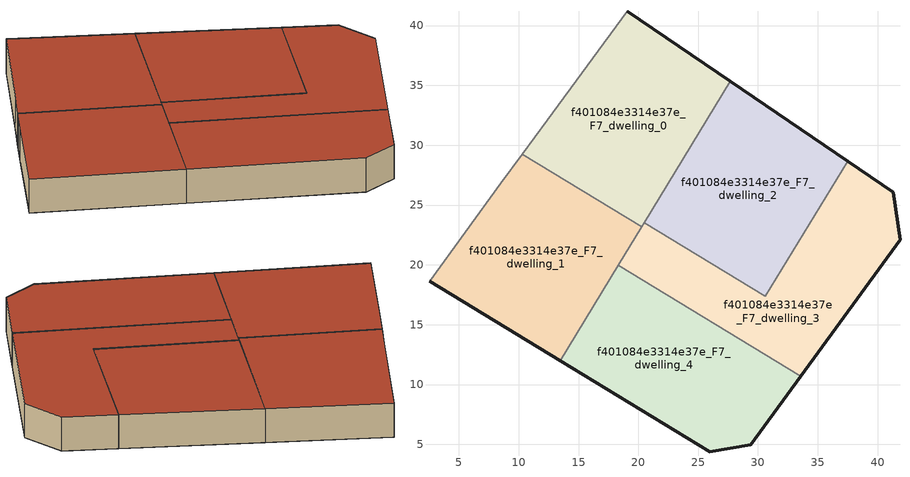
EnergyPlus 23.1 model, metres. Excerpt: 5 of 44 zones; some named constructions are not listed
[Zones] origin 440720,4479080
f401084e3314e37e_F7_dwelling_0
 floor to f401084e3314e37e_F6_dwelling_0 (EU_floor_Construction): 20.27,23.17 27.68,35.34 19.08,41.19 12.39,32.11 10.28,29.25 z21
 wall outside (EU_wall_Construction): 19.08,41.19 27.68,35.34 z21:24
 wall adiabatic (EU_wall_Construction): 10.28,29.25 12.39,32.11 19.08,41.19 z21:24
 wall to f401084e3314e37e_F7_dwelling_1 (EU_wall_Construction): 20.27,23.17 10.28,29.25 z21:24
 wall to f401084e3314e37e_F7_dwelling_2 (EU_wall_Construction): 27.68,35.34 20.49,23.54 z21:24
 wall to f401084e3314e37e_F7_dwelling_3 (EU_wall_Construction): 20.49,23.54 20.27,23.17 z21:24
 roof outside (EU_roof_Construction): 27.68,35.34 20.27,23.17 10.28,29.25 12.39,32.11 19.08,41.19 z24
f401084e3314e37e_F7_dwelling_1
 floor to f401084e3314e37e_F6_dwelling_1 (EU_floor_Construction): 13.47,11.99 20.27,23.17 10.28,29.25 8.5,26.84 2.54,18.64 z21
 wall outside (EU_wall_Construction): 13.47,11.99 2.54,18.64 z21:24
 wall adiabatic (EU_wall_Construction): 2.54,18.64 8.5,26.84 10.28,29.25 z21:24
 wall to f401084e3314e37e_F7_dwelling_4 (EU_wall_Construction): 18.33,19.98 13.47,11.99 z21:24
 wall to f401084e3314e37e_F7_dwelling_3 (EU_wall_Construction): 20.27,23.17 18.33,19.98 z21:24
 roof outside (EU_roof_Construction): 20.27,23.17 13.47,11.99 2.54,18.64 8.5,26.84 10.28,29.25 z24
f401084e3314e37e_F7_dwelling_2
 floor to f401084e3314e37e_F6_dwelling_2 (EU_floor_Construction): 30.63,17.37 37.5,28.66 27.68,35.34 20.49,23.54 z21
 wall outside (EU_wall_Construction): 27.68,35.34 37.5,28.66 z21:24
 wall to f401084e3314e37e_F7_dwelling_3 (EU_wall_Construction): 37.5,28.66 30.63,17.37 20.49,23.54 z21:24
 roof outside (EU_roof_Construction): 37.5,28.66 30.63,17.37 20.49,23.54 27.68,35.34 z24
f401084e3314e37e_F7_dwelling_3
 floor to f401084e3314e37e_F6_dwelling_3 (EU_floor_Construction): 33.57,10.7 41.87,22.1 41.3,26.07 37.5,28.66 30.63,17.37 20.49,23.54 18.33,19.98 z21
 wall outside (EU_wall_Construction): 37.5,28.66 41.3,26.07 41.87,22.1 33.57,10.7 z21:24
 wall to f401084e3314e37e_F7_dwelling_4 (EU_wall_Construction): 33.57,10.7 18.33,19.98 z21:24
 roof outside (EU_roof_Construction): 41.3,26.07 41.87,22.1 33.57,10.7 18.33,19.98 20.49,23.54 30.63,17.37 37.5,28.66 z24
f401084e3314e37e_F7_dwelling_4
 floor to f401084e3314e37e_F6_dwelling_4 (EU_floor_Construction): 29.39,4.97 33.57,10.7 18.33,19.98 13.47,11.99 25.96,4.39 z21
 wall outside (EU_wall_Construction): 33.57,10.7 29.39,4.97 25.96,4.39 13.47,11.99 z21:24
 roof outside (EU_roof_Construction): 33.57,10.7 29.39,4.97 25.96,4.39 13.47,11.99 18.33,19.98 z24
[SCHEDULE:FILE] Column Number=1; Rows to Skip at Top=0; Number of Hours of Data=8760; Column Separator=Comma; Interpolate to Timestep=No; Minutes per Item=60; Adjust Schedule for Daylight Savings=Yes
Name | File
EU_Step8_GainSchedule_f401084e3314e37e_F0_dwelling_3_f000 | ../../schedules/f401084e3314e37e/f401084e3314e37e_F0_dwelling_3_f000_gain.csv
EU_Step8_GainSchedule_f401084e3314e37e_F0_dwelling_4_f000 | ../../schedules/f401084e3314e37e/f401084e3314e37e_F0_dwelling_4_f000_gain.csv
EU_Step8_GainSchedule_f401084e3314e37e_F0_dwelling_5_f000 | ../../schedules/f401084e3314e37e/f401084e3314e37e_F0_dwelling_5_f000_gain.csv
EU_Step8_GainSchedule_f401084e3314e37e_F1_dwelling_0_f000 | ../../schedules/f401084e3314e37e/f401084e3314e37e_F1_dwelling_0_f000_gain.csv
EU_Step8_GainSchedule_f401084e3314e37e_F1_dwelling_1_f000 | ../../schedules/f401084e3314e37e/f401084e3314e37e_F1_dwelling_1_f000_gain.csv
EU_Step8_GainSchedule_f401084e3314e37e_F1_dwelling_2_f000 | ../../schedules/f401084e3314e37e/f401084e3314e37e_F1_dwelling_2_f000_gain.csv
EU_Step8_GainSchedule_f401084e3314e37e_F1_dwelling_3_f000 | ../../schedules/f401084e3314e37e/f401084e3314e37e_F1_dwelling_3_f000_gain.csv
EU_Step8_GainSchedule_f401084e3314e37e_F1_dwelling_4_f000 | ../../schedules/f401084e3314e37e/f401084e3314e37e_F1_dwelling_4_f000_gain.csv
EU_Step8_GainSchedule_f401084e3314e37e_F1_dwelling_5_f000 | ../../schedules/f401084e3314e37e/f401084e3314e37e_F1_dwelling_5_f000_gain.csv
EU_Step8_GainSchedule_f401084e3314e37e_F2_dwelling_0_f000 | ../../schedules/f401084e3314e37e/f401084e3314e37e_F2_dwelling_0_f000_gain.csv
EU_Step8_GainSchedule_f401084e3314e37e_F2_dwelling_1_f000 | ../../schedules/f401084e3314e37e/f401084e3314e37e_F2_dwelling_1_f000_gain.csv
EU_Step8_GainSchedule_f401084e3314e37e_F2_dwelling_2_f000 | ../../schedules/f401084e3314e37e/f401084e3314e37e_F2_dwelling_2_f000_gain.csv
EU_Step8_GainSchedule_f401084e3314e37e_F2_dwelling_3_f000 | ../../schedules/f401084e3314e37e/f401084e3314e37e_F2_dwelling_3_f000_gain.csv
EU_Step8_GainSchedule_f401084e3314e37e_F2_dwelling_4_f000 | ../../schedules/f401084e3314e37e/f401084e3314e37e_F2_dwelling_4_f000_gain.csv
EU_Step8_GainSchedule_f401084e3314e37e_F2_dwelling_5_f000 | ../../schedules/f401084e3314e37e/f401084e3314e37e_F2_dwelling_5_f000_gain.csv
EU_Step8_GainSchedule_f401084e3314e37e_F3_dwelling_0_f000 | ../../schedules/f401084e3314e37e/f401084e3314e37e_F3_dwelling_0_f000_gain.csv
EU_Step8_GainSchedule_f401084e3314e37e_F3_dwelling_1_f000 | ../../schedules/f401084e3314e37e/f401084e3314e37e_F3_dwelling_1_f000_gain.csv
EU_Step8_GainSchedule_f401084e3314e37e_F3_dwelling_2_f000 | ../../schedules/f401084e3314e37e/f401084e3314e37e_F3_dwelling_2_f000_gain.csv
EU_Step8_GainSchedule_f401084e3314e37e_F3_dwelling_3_f000 | ../../schedules/f401084e3314e37e/f401084e3314e37e_F3_dwelling_3_f000_gain.csv
EU_Step8_GainSchedule_f401084e3314e37e_F3_dwelling_4_f000 | ../../schedules/f401084e3314e37e/f401084e3314e37e_F3_dwelling_4_f000_gain.csv
EU_Step8_GainSchedule_f401084e3314e37e_F3_dwelling_5_f000 | ../../schedules/f401084e3314e37e/f401084e3314e37e_F3_dwelling_5_f000_gain.csv
EU_Step8_GainSchedule_f401084e3314e37e_F4_dwelling_0_f000 | ../../schedules/f401084e3314e37e/f401084e3314e37e_F4_dwelling_0_f000_gain.csv
EU_Step8_GainSchedule_f401084e3314e37e_F4_dwelling_1_f000 | ../../schedules/f401084e3314e37e/f401084e3314e37e_F4_dwelling_1_f000_gain.csv
EU_Step8_GainSchedule_f401084e3314e37e_F4_dwelling_2_f000 | ../../schedules/f401084e3314e37e/f401084e3314e37e_F4_dwelling_2_f000_gain.csv
EU_Step8_GainSchedule_f401084e3314e37e_F4_dwelling_3_f000 | ../../schedules/f401084e3314e37e/f401084e3314e37e_F4_dwelling_3_f000_gain.csv
EU_Step8_GainSchedule_f401084e3314e37e_F4_dwelling_4_f000 | ../../schedules/f401084e3314e37e/f401084e3314e37e_F4_dwelling_4_f000_gain.csv
EU_Step8_GainSchedule_f401084e3314e37e_F5_dwelling_0_f000 | ../../schedules/f401084e3314e37e/f401084e3314e37e_F5_dwelling_0_f000_gain.csv
EU_Step8_GainSchedule_f401084e3314e37e_F5_dwelling_1_f000 | ../../schedules/f401084e3314e37e/f401084e3314e37e_F5_dwelling_1_f000_gain.csv
EU_Step8_GainSchedule_f401084e3314e37e_F5_dwelling_2_f000 | ../../schedules/f401084e3314e37e/f401084e3314e37e_F5_dwelling_2_f000_gain.csv
EU_Step8_GainSchedule_f401084e3314e37e_F5_dwelling_3_f000 | ../../schedules/f401084e3314e37e/f401084e3314e37e_F5_dwelling_3_f000_gain.csv
EU_Step8_GainSchedule_f401084e3314e37e_F5_dwelling_4_f000 | ../../schedules/f401084e3314e37e/f401084e3314e37e_F5_dwelling_4_f000_gain.csv
EU_Step8_GainSchedule_f401084e3314e37e_F6_dwelling_0_f000 | ../../schedules/f401084e3314e37e/f401084e3314e37e_F6_dwelling_0_f000_gain.csv
EU_Step8_GainSchedule_f401084e3314e37e_F6_dwelling_1_f000 | ../../schedules/f401084e3314e37e/f401084e3314e37e_F6_dwelling_1_f000_gain.csv
EU_Step8_GainSchedule_f401084e3314e37e_F6_dwelling_2_f000 | ../../schedules/f401084e3314e37e/f401084e3314e37e_F6_dwelling_2_f000_gain.csv
EU_Step8_GainSchedule_f401084e3314e37e_F6_dwelling_3_f000 | ../../schedules/f401084e3314e37e/f401084e3314e37e_F6_dwelling_3_f000_gain.csv
EU_Step8_GainSchedule_f401084e3314e37e_F6_dwelling_4_f000 | ../../schedules/f401084e3314e37e/f401084e3314e37e_F6_dwelling_4_f000_gain.csv
